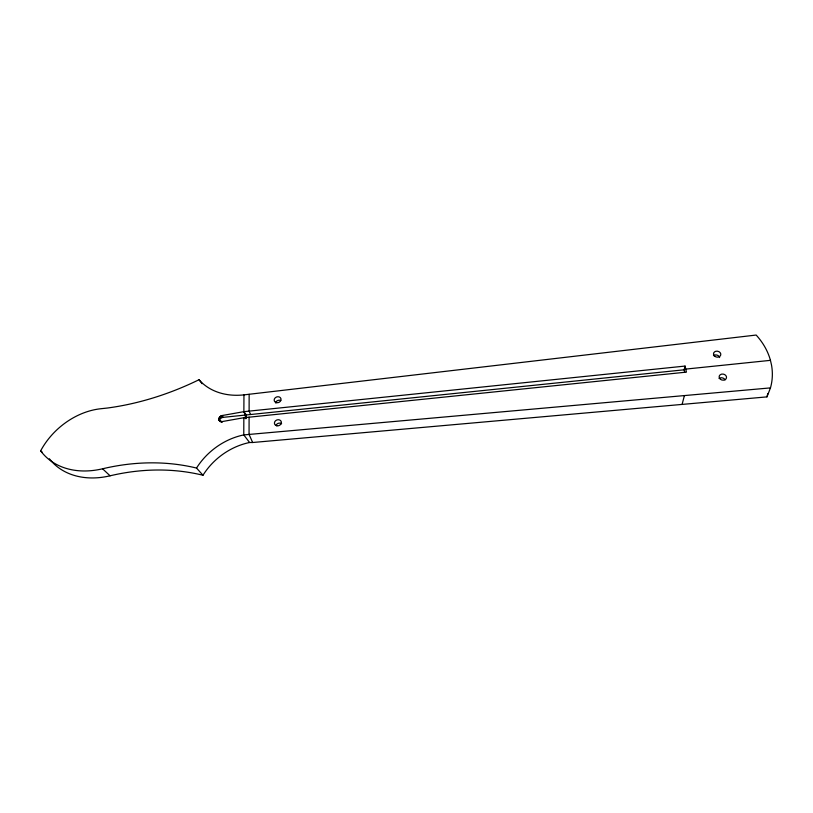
<?xml version="1.0" encoding="UTF-8"?>
<svg xmlns="http://www.w3.org/2000/svg" width="813" height="813" viewBox="0 0 813 813"><rect width="100%" height="100%" fill="white"/><g stroke="black" fill="none" stroke-linecap="round" stroke-linejoin="round"><path stroke-width="1.22" d="M249.093 417.181L249.063 434.376L252.65 442.506L766.954 396.886L770.47 387.892A74.268 60.853 10.7 0 0 771.496 364.935L770.45 360.352A74.268 60.853 10.7 0 0 756.161 335.047L243.951 394.874A63.78 50.132 -31.8 0 1 199.022 379.722A233.616 165.263 -31.7 0 1 107.275 408.045L100.812 408.736A65.833 50.741 -42.2 0 0 40.65 450.849L42.439 452.424M249.144 394.335L249.113 411.124L250.556 414.528M218.961 419.904L219.927 421.378C217.599 419.437 219.601 415.839 222.223 415.524L243.87 411.663L685.054 366.074L686.436 372.12L243.839 417.73L243.768 434.914L249.581 442.506L252.65 442.506M245.333 418.685L245.343 415.067L243.87 411.663L243.951 394.874M246.298 418.593L246.309 414.965L243.87 411.663M219.083 418.543L219.053 420.108L219.439 417.78M684.668 372.212L684.119 369.803L685.054 366.074M682.097 404.417L684.414 395.565M218.982 418.339L222.437 415.961L221.37 415.778M219.327 417.547L219.998 417.099M219.866 416.825L220.709 416.541M219.276 420.575L222.132 421.581L243.839 417.73M685.745 369.092L770.45 360.352M219.723 421.5A3.516 2.947 -23.7 0 1 223.087 417.354L684.119 369.803M770.47 387.892L243.768 434.914A63.688 53.18 -39.2 0 0 196.533 468.054A255.414 206.522 -55.2 0 0 102.58 468.786A79.308 60.142 -39 0 1 40.65 450.849M220.557 416.226L221.543 416.154M219.795 421.114L221.451 422.008L222.132 421.581M221.268 421.632L222.335 422.018M220.475 421.469L221.451 422.008M102.58 468.786L110.07 475.808A251.735 204.47 -55.5 0 1 202.986 475.249A62.845 52.733 -39.5 0 1 249.581 442.506M196.533 468.054L202.986 475.249M199.022 379.722L202.091 383.706M222.223 415.524L223.087 417.354M110.07 475.808A78.333 59.766 -39.2 0 1 49.339 458.735M767.777 393.543A73.251 60.294 11 0 1 766.954 396.886M719.058 378.482A3.709 3.039 12.4 0 1 725.064 379.844M713.468 355.667A3.659 2.967 11.1 0 1 717.086 355.139A3.659 2.967 11.1 0 1 719.607 357.557M275.993 425.311A3.526 3.008 -20.6 0 1 281.623 423.746M275.536 402.953A3.476 2.937 -19.6 0 1 280.759 400.514M714.769 356.277A3.679 2.978 11 0 0 720.745 354.956A3.679 2.978 11 0 0 715.958 351.246A3.679 2.978 11 0 0 714.769 356.277M276.542 402.689A3.496 2.947 -19.6 0 0 280.973 398.797A3.496 2.947 -19.6 0 0 275.302 397.73A3.496 2.947 -19.6 0 0 276.542 402.689M720.42 379.275A3.73 3.049 12.2 0 0 726.466 377.933A3.73 3.049 12.2 0 0 721.609 374.132A3.73 3.049 12.2 0 0 720.42 379.275M276.827 425.809A3.547 3.018 -20.5 0 0 281.308 421.835A3.547 3.018 -20.5 0 0 275.577 420.717A3.547 3.018 -20.5 0 0 276.827 425.809"/></g></svg>
